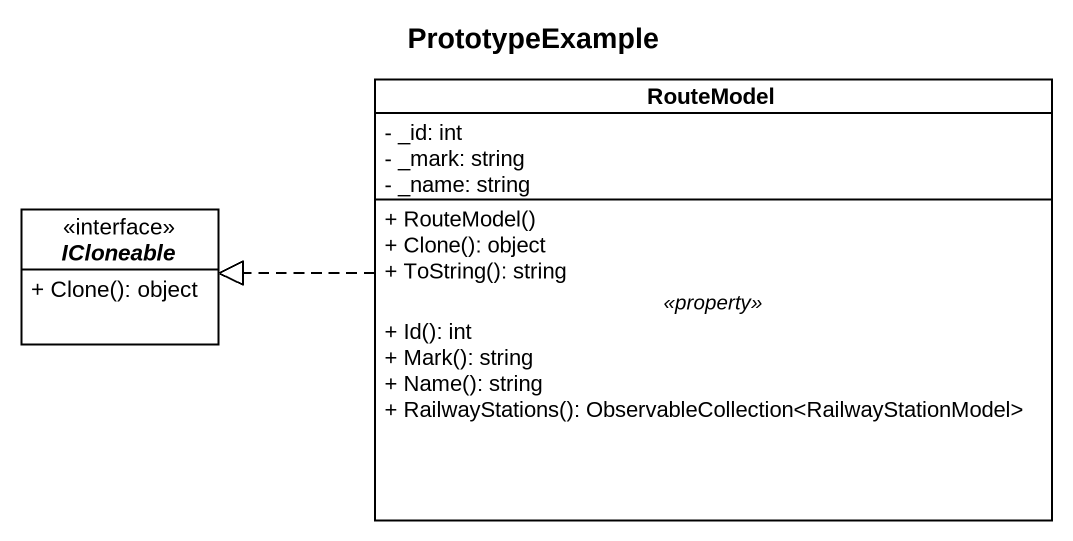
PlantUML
@startuml
title PrototypeExample
hide circle
hide empty members
skinparam classAttributeIconSize 0
class RouteModel {
  - _id: int
  - _mark: string
  - _name: string
  --
  + RouteModel()
  + Clone(): object
  + ToString(): string
  .. <<property>> ..
  + Id(): int
  + Mark(): string
  + Name(): string
  + RailwayStations(): ObservableCollection<RailwayStationModel>
}
interface ICloneable {
  + Clone(): object
}
RouteModel .left.|> ICloneable
@enduml
